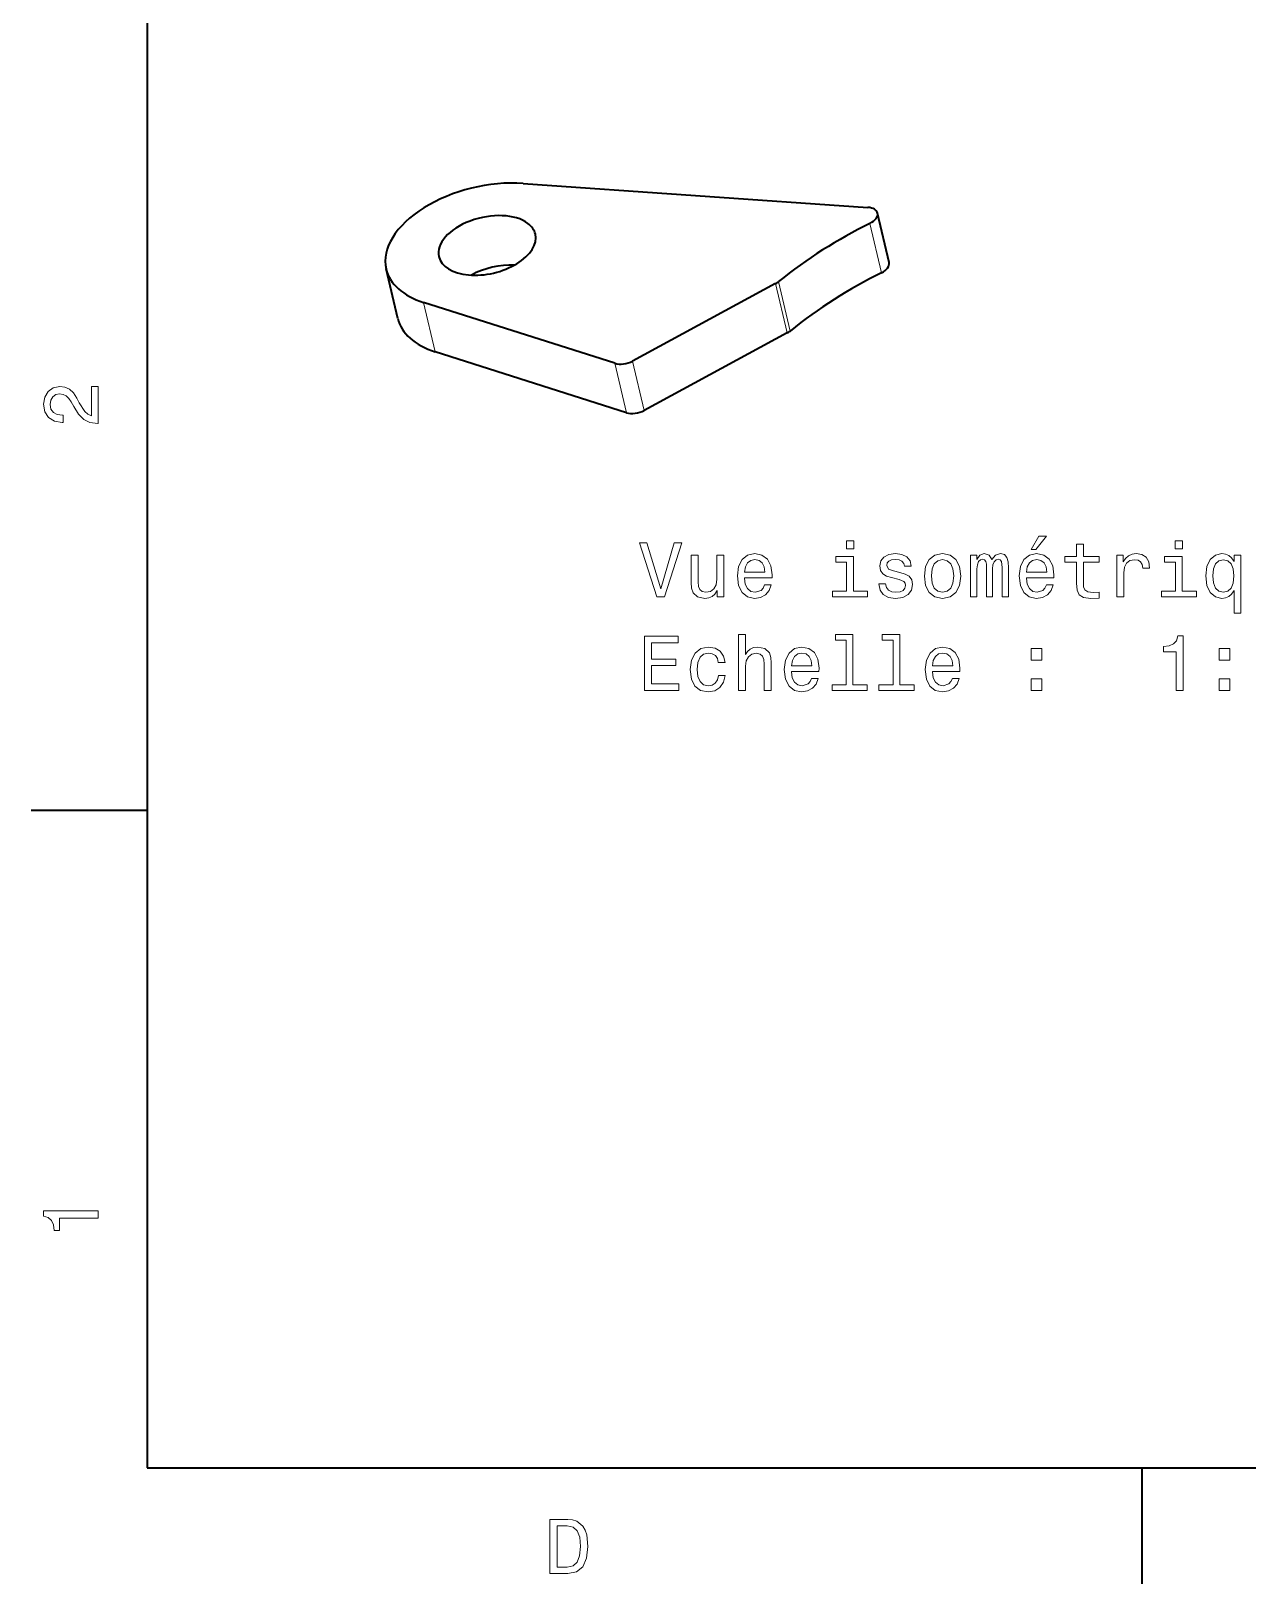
# Model space of a CAD drawing. Extents: x 0 to 297, y 0 to 210.
# Drawn here: x 2.5 to 81.2, y 2.5 to 102.9 of the extents above; entities that cross this region are included whole.
import ezdxf

# ---------------------------------------------------------------- set-up
doc = ezdxf.new("R2010")
doc.units = 0

msp = doc.modelspace()

# ---------------------------------------------------------------- linework, layer by layer
at = {"color": 7, "lineweight": 35}
for p, q in [((10, 200), (10, 10)), ((34.301147, 93.050903), (56.584473, 91.496704)), ((10, 10), (287, 10))]:
    msp.add_line(p, q, dxfattribs=at)
at = {"color": 7, "lineweight": 13, "ltscale": 0.081991}
for p, q in [((57.467529, 87.272217), (56.7229, 90.466187)), ((51.366089, 83.380249), (50.62146, 86.574219)), ((51.555298, 83.505127), (50.810669, 86.699097)), ((27.874512, 85.355713), (28.619141, 82.161743)), ((40.230591, 81.417725), (40.975342, 78.223755)), ((41.381226, 81.56311), (42.125977, 78.369141))]:
    msp.add_line(p, q, dxfattribs=at)
at = {"color": 7, "lineweight": 35, "ltscale": 0.081991}
for p, q in [((57.956177, 87.931274), (57.211548, 91.125244)), ((26.197144, 84.325073), (25.452515, 87.519043))]:
    msp.add_line(p, q, dxfattribs=at)
at = {"color": 7, "lineweight": 35, "ltscale": 0.262789}
msp.add_line((50.62146, 86.574219), (41.381226, 81.56311), dxfattribs=at)
at = {"color": 7, "lineweight": 35, "ltscale": 0.324211}
msp.add_line((40.230591, 81.417725), (27.874512, 85.355713), dxfattribs=at)
at = {"color": 7, "lineweight": 35, "ltscale": 0.262787}
msp.add_line((51.366089, 83.380249), (42.125977, 78.369141), dxfattribs=at)
at = {"color": 7, "lineweight": 35, "ltscale": 0.324214}
msp.add_line((40.975342, 78.223755), (28.619141, 82.161743), dxfattribs=at)
at = {"color": 7, "lineweight": 35, "ltscale": 0.1875}
for p, q in [((10, 52.5), (2.5, 52.5)), ((74.300003, 10), (74.300003, 2.5))]:
    msp.add_line(p, q, dxfattribs=at)
at = {"color": 7, "lineweight": 13}
for points in [[(6.833213, 77.519447), (6.833213, 79.925072), (6.399496, 79.925072), (6.399496, 78.023773), (6.162464, 78.129684), (5.965778, 78.311241), (5.607709, 78.871033), (5.456412, 79.168587), (5.239553, 79.501442), (4.987392, 79.738472), (4.689842, 79.874641), (4.351945, 79.925072), (3.928314, 79.839333), (3.595461, 79.602303), (3.383646, 79.239189), (3.307997, 78.770172), (3.393732, 78.286018), (3.630764, 77.91787), (4.009006, 77.680832), (4.508286, 77.600143), (4.578891, 77.600143), (4.578891, 78.059074), (4.538545, 78.059074), (4.195605, 78.104462), (3.943444, 78.240631), (3.782061, 78.457489), (3.726585, 78.744957), (3.777017, 79.03746), (3.903098, 79.254318), (4.099784, 79.395531), (4.346902, 79.445961), (4.578891, 79.41066), (4.775577, 79.314842), (4.947046, 79.153458), (5.098343, 78.931557), (5.259727, 78.634003), (5.572406, 78.139771), (5.90526, 77.791786), (6.308718, 77.585014), (6.818084, 77.519447)], [(44.075222, 69.819984), (43.197701, 66.839439), (42.29496, 69.819984), (41.815853, 69.819984), (42.945538, 66.314941), (43.44986, 66.314941), (44.554329, 69.819984)], [(55.669601, 69.935982), (55.200581, 69.935982), (55.200581, 69.431656), (55.669601, 69.431656)], [(67.137901, 69.391312), (67.435455, 69.391312), (68.136459, 70.248657), (67.642227, 70.248657)], [(70.073059, 68.554138), (70.073059, 67.19751), (70.103317, 66.758743), (70.24453, 66.456154), (70.526947, 66.27964), (71.006058, 66.219124), (71.530548, 66.244339), (71.530548, 66.627625), (71.147263, 66.597359), (70.799286, 66.637711), (70.612686, 66.763786), (70.53199, 66.975601), (70.516861, 67.273155), (70.516861, 68.554138), (71.530548, 68.554138), (71.530548, 68.932373), (70.516861, 68.932373), (70.516861, 69.724167), (70.073059, 69.724167), (70.073059, 68.932373), (69.306488, 68.932373), (69.306488, 68.554138)], [(76.921761, 69.935982), (76.452744, 69.935982), (76.452744, 69.431656), (76.921761, 69.431656)], [(47.277672, 69.023155), (46.833866, 69.023155), (46.833866, 67.459755), (46.783432, 67.096642), (46.63718, 66.834396), (46.410236, 66.673012), (46.112686, 66.622581), (45.875652, 66.662926), (45.724358, 66.783958), (45.638622, 66.99073), (45.61845, 67.283241), (45.61845, 69.023155), (45.174644, 69.023155), (45.174644, 67.242897), (45.189774, 66.884827), (45.285595, 66.587273), (45.578102, 66.314941), (46.047123, 66.219124), (46.299286, 66.254425), (46.516144, 66.3452), (46.702744, 66.501541), (46.854038, 66.728485), (46.854038, 66.314941), (47.277672, 66.314941)], [(48.614124, 67.540443), (50.389343, 67.540443), (50.394386, 67.747215), (50.313694, 68.327187), (50.091789, 68.76091), (49.738766, 69.023155), (49.269745, 69.118973), (48.81081, 69.018112), (48.457787, 68.735687), (48.230839, 68.276756), (48.15015, 67.67157), (48.225796, 67.051254), (48.452744, 66.597359), (48.800724, 66.314941), (49.254616, 66.219124), (49.647987, 66.284683), (49.970753, 66.456154), (50.207787, 66.728485), (50.343952, 67.091599), (49.905193, 67.091599), (49.814415, 66.88987), (49.683289, 66.738571), (49.310089, 66.617538), (49.022629, 66.673012), (48.805767, 66.849525), (48.664558, 67.136986), (48.614124, 67.525314)], [(48.614124, 67.913643), (48.669601, 68.261627), (48.805767, 68.518829), (49.012543, 68.675171), (49.284874, 68.730644), (49.552166, 68.675171), (49.758938, 68.518829), (49.885017, 68.261627), (49.930408, 67.913643)], [(55.654472, 66.688141), (55.654472, 68.932373), (54.514702, 68.932373), (54.514702, 68.554138), (55.210667, 68.554138), (55.210667, 66.688141), (54.302887, 66.688141), (54.302887, 66.314941), (56.572338, 66.314941), (56.572338, 66.688141)], [(58.660236, 67.893471), (58.23156, 67.994339), (57.913837, 68.110329), (57.80793, 68.347359), (57.838188, 68.513786), (57.944099, 68.634827), (58.115566, 68.710472), (58.362686, 68.74073), (58.599716, 68.710472), (58.786316, 68.619698), (58.907356, 68.483528), (58.957787, 68.301971), (59.391502, 68.301971), (59.391502, 68.312057), (59.315857, 68.63987), (59.109085, 68.897072), (58.786316, 69.058456), (58.362686, 69.118973), (57.934013, 69.058456), (57.62133, 68.892029), (57.424644, 68.644913), (57.364128, 68.33223), (57.409515, 68.02964), (57.550724, 67.817825), (57.782715, 67.666527), (58.120609, 67.560616), (58.614845, 67.439583), (58.917442, 67.313499), (58.998131, 67.212639), (59.028389, 67.06134), (58.983002, 66.874741), (58.861965, 66.733528), (58.665279, 66.642754), (58.40303, 66.612495), (58.125656, 66.642754), (57.923923, 66.748657), (57.787758, 66.920128), (57.732281, 67.157158), (57.303608, 67.157158), (57.374214, 66.7537), (57.580986, 66.461197), (57.908794, 66.284683), (58.362686, 66.219124), (58.836746, 66.284683), (59.184731, 66.461197), (59.396545, 66.743614), (59.472195, 67.111771), (59.416718, 67.429497), (59.26038, 67.646355), (59.003174, 67.787567)], [(60.238766, 67.666527), (60.319458, 67.051254), (60.551445, 66.597359), (60.919601, 66.314941), (61.413837, 66.219124), (61.90303, 66.314941), (62.271187, 66.592316), (62.503174, 67.046211), (62.588909, 67.666527), (62.503174, 68.281799), (62.271187, 68.74073), (61.90303, 69.018112), (61.413837, 69.118973), (60.919601, 69.018112), (60.551445, 68.735687), (60.319458, 68.281799)], [(60.692657, 67.67157), (60.738045, 68.125458), (60.879257, 68.45327), (61.106201, 68.654999), (61.413837, 68.725601), (61.716431, 68.654999), (61.943375, 68.458313), (62.084587, 68.125458), (62.135017, 67.67157), (62.084587, 67.212639), (61.943375, 66.879784), (61.716431, 66.678055), (61.413837, 66.612495), (61.106201, 66.678055), (60.879257, 66.879784), (60.738045, 67.212639)], [(63.229401, 66.314941), (63.637901, 66.314941), (63.637901, 68.125458), (63.663116, 68.397797), (63.73877, 68.594482), (63.854759, 68.710472), (64.006058, 68.755867), (64.127098, 68.715515), (64.207787, 68.614655), (64.248131, 68.443184), (64.26326, 68.21624), (64.26326, 66.314941), (64.646545, 66.314941), (64.646545, 68.125458), (64.671768, 68.392754), (64.747414, 68.589439), (64.868454, 68.710472), (65.019745, 68.755867), (65.140785, 68.715515), (65.221474, 68.614655), (65.271912, 68.21624), (65.271912, 66.314941), (65.680412, 66.314941), (65.680412, 68.185982), (65.655197, 68.57431), (65.574501, 68.871857), (65.413116, 69.053413), (65.150871, 69.118973), (64.843231, 69.018112), (64.606201, 68.725601), (64.419601, 69.013069), (64.106918, 69.118973), (63.819458, 69.018112), (63.622772, 68.735687), (63.622772, 69.023155), (63.229401, 69.023155)], [(66.830261, 67.540443), (68.605484, 67.540443), (68.610519, 67.747215), (68.529831, 68.327187), (68.30793, 68.76091), (67.954903, 69.023155), (67.485886, 69.118973), (67.026947, 69.018112), (66.673927, 68.735687), (66.446976, 68.276756), (66.366287, 67.67157), (66.44194, 67.051254), (66.668884, 66.597359), (67.016861, 66.314941), (67.470757, 66.219124), (67.864128, 66.284683), (68.18689, 66.456154), (68.423927, 66.728485), (68.560089, 67.091599), (68.12133, 67.091599), (68.030548, 66.88987), (67.899429, 66.738571), (67.52623, 66.617538), (67.23877, 66.673012), (67.021912, 66.849525), (66.880699, 67.136986), (66.830261, 67.525314)], [(66.830261, 67.913643), (66.885742, 68.261627), (67.021912, 68.518829), (67.228683, 68.675171), (67.501015, 68.730644), (67.768303, 68.675171), (67.975075, 68.518829), (68.101158, 68.261627), (68.146545, 67.913643)], [(72.680405, 66.314941), (73.124207, 66.314941), (73.124207, 67.863213), (73.169601, 68.236412), (73.305771, 68.5037), (73.527672, 68.665085), (73.825218, 68.720558), (74.047119, 68.685257), (74.213547, 68.584396), (74.314407, 68.412926), (74.349716, 68.180939), (74.798561, 68.180939), (74.738045, 68.589439), (74.571617, 68.881943), (74.294235, 69.058456), (73.916, 69.118973), (73.658791, 69.078629), (73.43689, 68.977768), (73.240204, 68.806297), (73.083862, 68.57431), (73.083862, 69.023155), (72.680405, 69.023155)], [(76.906631, 66.688141), (76.906631, 68.932373), (75.766861, 68.932373), (75.766861, 68.554138), (76.46283, 68.554138), (76.46283, 66.688141), (75.555046, 66.688141), (75.555046, 66.314941), (77.824493, 66.314941), (77.824493, 66.688141)], [(80.25029, 68.604568), (80.093948, 68.831512), (79.917435, 68.992897), (79.710663, 69.083672), (79.473633, 69.118973), (79.04496, 69.018112), (78.712105, 68.735687), (78.495247, 68.281799), (78.419601, 67.67157), (78.495247, 67.056297), (78.712105, 66.602402), (79.04496, 66.314941), (79.473633, 66.219124), (79.710663, 66.249382), (79.912399, 66.335114), (80.088905, 66.491455), (80.25029, 66.728485), (80.25029, 65.265953), (80.694092, 65.265953), (80.694092, 69.023155), (80.25029, 69.023155)], [(78.873489, 67.67157), (78.918877, 68.120415), (79.060089, 68.448227), (79.271904, 68.649956), (79.549286, 68.720558), (79.841789, 68.649956), (80.06369, 68.45327), (80.194809, 68.125458), (80.245247, 67.67157), (80.194809, 67.212639), (80.06369, 66.884827), (79.841789, 66.683098), (79.549286, 66.617538), (79.271904, 66.683098), (79.060089, 66.884827), (78.918877, 67.217682)], [(42.138622, 60.268112), (44.357643, 60.268112), (44.357643, 60.691742), (42.6026, 60.691742), (42.6026, 61.876904), (44.166, 61.876904), (44.166, 62.29549), (42.6026, 62.29549), (42.6026, 63.344482), (44.317295, 63.344482), (44.317295, 63.768112), (42.138622, 63.768112)], [(48.225796, 60.268112), (48.669601, 60.268112), (48.669601, 61.831512), (48.714989, 62.189583), (48.861244, 62.451828), (49.088188, 62.613213), (49.390781, 62.673733), (49.632858, 62.623299), (49.784157, 62.487133), (49.859802, 62.260185), (49.885017, 61.957592), (49.885017, 60.268112), (50.328823, 60.268112), (50.328823, 62.04837), (50.308651, 62.406441), (50.217873, 62.703991), (49.920322, 62.976326), (49.456345, 63.072147), (49.204185, 63.036842), (48.987324, 62.941025), (48.805767, 62.789726), (48.669601, 62.582954), (48.669601, 63.889149), (48.225796, 63.889149)], [(55.180408, 63.515949), (55.180408, 60.641312), (54.267586, 60.641312), (54.267586, 60.268112), (56.531994, 60.268112), (56.531994, 60.641312), (55.624214, 60.641312), (55.624214, 63.889149), (54.484444, 63.889149), (54.484444, 63.515949)], [(58.216431, 63.515949), (58.216431, 60.641312), (57.303608, 60.641312), (57.303608, 60.268112), (59.568016, 60.268112), (59.568016, 60.641312), (58.660236, 60.641312), (58.660236, 63.889149), (57.520466, 63.889149), (57.520466, 63.515949)], [(76.503174, 60.268112), (76.962105, 60.268112), (76.962105, 63.793327), (76.619171, 63.793327), (76.528389, 63.485691), (76.346832, 63.278919), (76.069458, 63.157883), (75.686172, 63.117535), (75.686172, 62.759468), (76.503174, 62.759468)], [(46.914558, 62.078632), (47.353317, 62.078632), (47.262543, 62.48209), (47.045681, 62.799812), (46.707787, 62.996498), (46.269024, 63.072147), (45.784874, 62.971283), (45.416718, 62.688862), (45.184731, 62.229927), (45.104038, 61.614655), (45.179688, 61.004425), (45.406631, 60.550533), (45.764702, 60.268112), (46.253895, 60.172291), (46.687614, 60.24794), (47.025509, 60.459755), (47.257496, 60.792606), (47.35836, 61.236412), (46.934731, 61.236412), (46.859081, 60.953991), (46.717873, 60.742176), (46.516144, 60.611053), (46.269024, 60.570705), (45.961388, 60.636269), (45.739487, 60.837997), (45.603317, 61.165806), (45.55793, 61.629784), (45.603317, 62.083675), (45.74453, 62.411484), (45.971474, 62.613213), (46.269024, 62.683819), (46.531273, 62.638428), (46.727959, 62.522434), (46.859081, 62.330791)], [(51.650146, 61.493618), (53.425365, 61.493618), (53.430408, 61.70039), (53.349716, 62.280361), (53.127815, 62.714077), (52.774788, 62.976326), (52.305767, 63.072147), (51.846836, 62.971283), (51.493809, 62.688862), (51.266865, 62.229927), (51.186172, 61.624741), (51.261822, 61.004425), (51.488766, 60.550533), (51.836746, 60.268112), (52.290638, 60.172291), (52.68401, 60.237854), (53.006775, 60.409321), (53.243809, 60.681656), (53.379974, 61.044769), (52.941216, 61.044769), (52.850437, 60.84304), (52.719315, 60.691742), (52.346115, 60.570705), (52.058651, 60.626183), (51.841789, 60.802696), (51.700581, 61.090157), (51.650146, 61.478485)], [(51.650146, 61.866814), (51.705624, 62.214798), (51.841789, 62.472004), (52.048565, 62.628342), (52.3209, 62.683819), (52.588188, 62.628342), (52.79496, 62.472004), (52.921043, 62.214798), (52.966431, 61.866814)], [(60.758217, 61.493618), (62.533432, 61.493618), (62.538475, 61.70039), (62.457787, 62.280361), (62.235886, 62.714077), (61.882858, 62.976326), (61.413837, 63.072147), (60.954903, 62.971283), (60.601879, 62.688862), (60.374931, 62.229927), (60.294243, 61.624741), (60.369888, 61.004425), (60.596832, 60.550533), (60.944817, 60.268112), (61.398708, 60.172291), (61.79208, 60.237854), (62.114845, 60.409321), (62.351879, 60.681656), (62.488045, 61.044769), (62.049286, 61.044769), (61.958504, 60.84304), (61.827385, 60.691742), (61.454185, 60.570705), (61.166718, 60.626183), (60.94986, 60.802696), (60.808651, 61.090157), (60.758217, 61.478485)], [(60.758217, 61.866814), (60.813694, 62.214798), (60.94986, 62.472004), (61.156631, 62.628342), (61.42897, 62.683819), (61.696259, 62.628342), (61.90303, 62.472004), (62.029114, 62.214798), (62.074501, 61.866814)], [(67.137901, 62.224884), (67.833862, 62.224884), (67.833862, 62.976326), (67.137901, 62.976326)], [(79.28199, 62.224884), (79.977951, 62.224884), (79.977951, 62.976326), (79.28199, 62.976326)], [(67.137901, 60.268112), (67.833862, 60.268112), (67.833862, 61.019554), (67.137901, 61.019554)], [(79.28199, 60.268112), (79.977951, 60.268112), (79.977951, 61.019554), (79.28199, 61.019554)], [(6.833213, 26.159222), (6.833213, 26.618156), (3.307997, 26.618156), (3.307997, 26.275217), (3.615634, 26.184439), (3.822406, 26.002882), (3.943444, 25.725506), (3.98379, 25.34222), (4.341859, 25.34222), (4.341859, 26.159222)], [(37.194958, 6.666787), (36.029972, 6.666787), (36.029972, 3.166787), (37.194958, 3.166787), (37.744667, 3.277738), (38.153168, 3.615634), (38.405331, 4.165346), (38.496109, 4.916787), (38.415417, 5.683357), (38.314552, 5.985951), (38.173344, 6.228026), (37.764839, 6.555836), (37.497551, 6.636527)], [(37.159653, 6.248199), (37.542938, 6.17255), (37.805187, 5.940562), (37.961525, 5.527017), (38.011959, 4.916787), (37.956482, 4.326729), (37.800144, 3.913184), (37.532852, 3.666066), (37.159653, 3.585375), (36.498989, 3.585375), (36.498989, 6.248199)]]:
    msp.add_lwpolyline(points, close=True, dxfattribs=at)
at = {"color": 7, "lineweight": 35}
for centre, radius, start, end in [((70.724365, 61.965454), 31.754211, 116.163472, 128.838596), ((71.469238, 58.771118), 31.754651, 116.163568, 128.8385)]:
    msp.add_arc(centre, radius, start, end, dxfattribs=at)
for centre, major_axis, start_param, end_param in [((31.977539, 89.040405), (6.525024, 1.52124), 1.0773653063, 3.1416244955), ((56.237671, 90.898071), (0.973877, 0.227051), 0.0000253276, 1.0773653063), ((31.977539, 89.040405), (3.116455, 0.726562), 0.4470627866, 3.1415543564), ((31.977539, 89.040405), (3.116455, 0.726562), 6.28314701, 6.7302480938), ((56.237671, 90.898071), (0.973877, 0.227051), 5.096272964, 6.2832106348), ((31.977539, 89.040405), (3.116455, 0.726562), 3.1415543564, 6.28314701), ((31.977539, 89.040405), (6.525024, 1.52124), 3.1416244955, 3.9067606607), ((32.722168, 85.846436), (3.116455, 0.726562), 1.1084409017, 2.0331196305), ((56.9823, 87.704102), (0.973877, 0.227051), 5.096272964, 6.2832106348), ((50.083252, 86.97876), (0.973877, 0.227051), 5.159451767, 5.4132969015), ((32.722168, 85.846436), (6.525024, 1.52124), 3.1416244955, 3.9067606607), ((50.827881, 83.78479), (0.973877, 0.227051), 5.159451767, 5.4132969015), ((40.843018, 81.967651), (0.973877, 0.227051), 3.9067606607, 5.159451767), ((41.587646, 78.773682), (0.973877, 0.227051), 3.9067606607, 5.159451767)]:
    msp.add_ellipse(centre, major_axis=major_axis, ratio=0.572497, start_param=start_param, end_param=end_param, dxfattribs=at)

doc.saveas('drawing.dxf')
